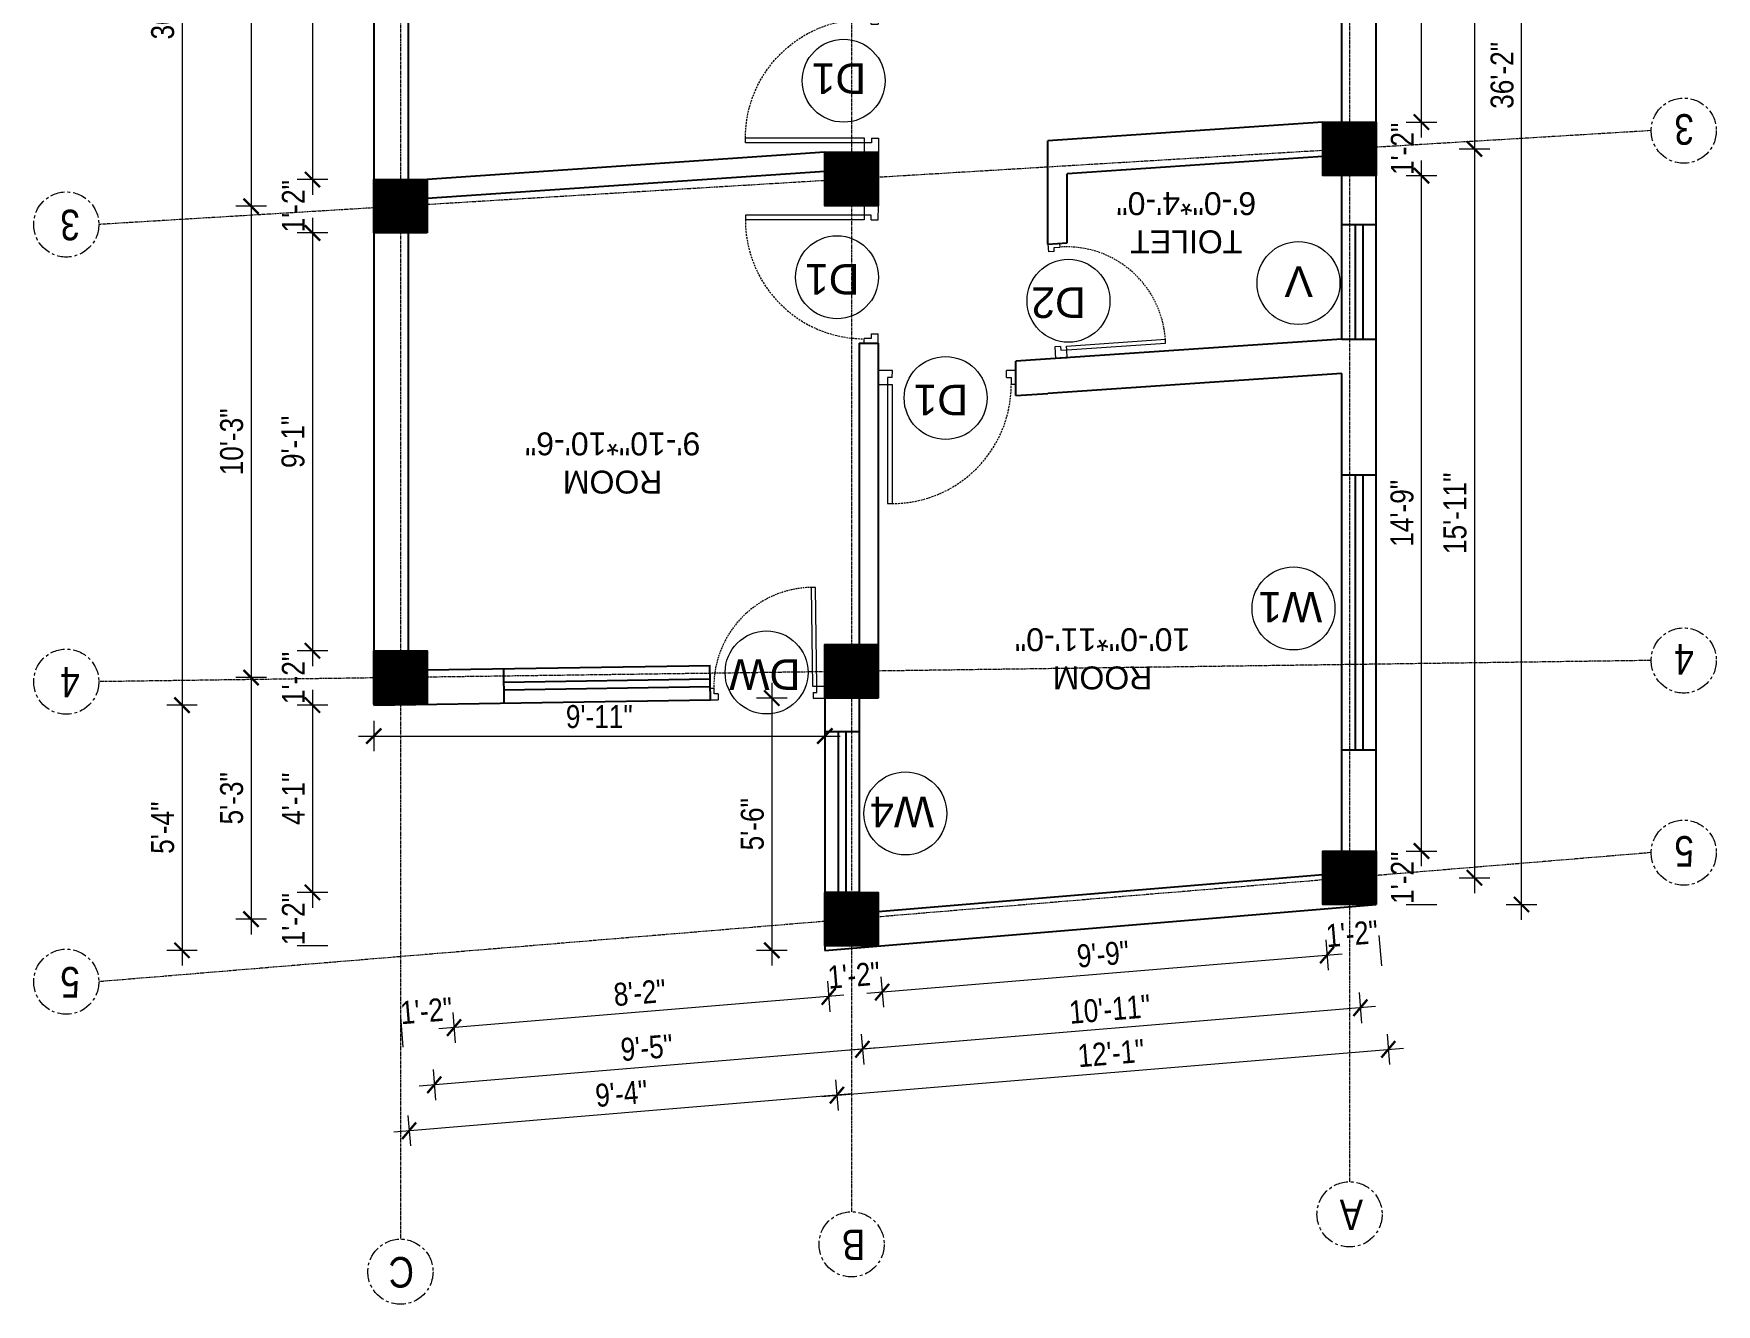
# Model space of a CAD drawing. Header units: inches. Extents: x -10117506 to -5032697, y -6529230 to -3253155.
# Drawn here: x -5061037.2 to -5060596.5, y -3253782.8 to -3253450.2 of the extents above; entities that cross this region are included whole.
import ezdxf

# ---------------------------------------------------------------- set-up
doc = ezdxf.new("R2010")
doc.units = ezdxf.units.IN
doc.header["$LTSCALE"] = 2
doc.header["$MEASUREMENT"] = 0
doc.header["$PDMODE"] = 34
doc.linetypes.add('CENTER', pattern=[2, 1.25, -0.25, 0.25, -0.25])
doc.linetypes.add('HIDDEN', pattern=[0.375, 0.25, -0.125])
doc.layers.get('0').update_dxf_attribs({"linetype": 'CONTINUOUS'})
doc.layers.get('DEFPOINTS').update_dxf_attribs({"color": 141, "linetype": 'CONTINUOUS'})
doc.layers.add('A-Hatch', color=7, linetype='CONTINUOUS')
for name, color, linetype, lineweight in [('Annotate-Lite.w', 177, 'CONTINUOUS', 9), ('Annotations-Bold.w', 177, 'CONTINUOUS', 13), ('DIM 1-100', 4, 'CONTINUOUS', 13), ('Door-Window.w', 4, 'CONTINUOUS', 15), ('TEXT', 181, 'CONTINUOUS', 25)]:
    doc.layers.add(name, color=color, linetype=linetype, lineweight=lineweight)
doc.styles.add('ARAIL', font='ARIALN.TTF')
doc.styles.add('arial.', font='arial.ttf')
doc.styles.add('gaurav', font='arial.ttf')
doc.styles.get("Standard").update_dxf_attribs({"font": 'ARIALN.TTF'})
doc.dimstyles.new('1 by 96', dxfattribs={"dimtxt": 6, "dimasz": 4, "dimexe": 4, "dimexo": 4, "dimgap": 2, "dimtad": 1, "dimdec": 0, "dimzin": 0, "dimdsep": 46, "dimlunit": 4, "dimtxsty": 'Standard', "dimblk": 'ARCHTICK', "dimcen": 0, "dimdle": 4, "dimadec": 0, "dimazin": 0, "dimtfac": 1, "dimtdec": 0, "dimtix": 1, "dimtofl": 0, "dimtmove": 1, "dimatfit": 3, "dimldrblk": 'ARCHTICK', "dimfxl": 4, "dimfxlon": 1, "dimtolj": 1, "dimtzin": 0, "dimlwd": -1, "dimlwe": -1, "dimarcsym": 0})

# ---------------------------------------------------------------- blocks, each defined once
blk = doc.blocks.new('3-0')
at = {"ltscale": 3}
for p, q in [((11063.05, 10097.68), (11065.97, 10099.9)), ((11065.97, 10099.9), (11066.71, 10098.92)), ((11063.05, 10097.68), (11064.53, 10095.73)), ((11065.99, 10096.84), (11064.53, 10095.73)), ((11065.25, 10097.81), (11066.71, 10098.92)), ((11065.99, 10096.84), (11065.25, 10097.81)), ((11085.5, 10074.13), (11110.32, 10092.96)), ((11086.24, 10073.15), (11111.05, 10091.97)), ((11111.05, 10091.97), (11110.32, 10092.96)), ((11084.04, 10073.02), (11082.57, 10071.91)), ((11084.04, 10073.02), (11084.78, 10072.04)), ((11084.78, 10072.04), (11086.24, 10073.15)), ((11086.24, 10073.15), (11085.5, 10074.13)), ((11087.72, 10071.2), (11086.24, 10073.15)), ((11082.57, 10071.91), (11084.79, 10068.98)), ((11084.79, 10068.98), (11087.72, 10071.2))]:
    blk.add_line(p, q, dxfattribs=at)
at = {"layer": 'Door-Window.w', "color": 9, "linetype": 'HIDDEN', "lineweight": 18}
blk.add_arc((11085.5, 10074.13), 31.16, 37.1906, 127.1465, dxfattribs=at)
blk = doc.blocks.new('_ArchTick')
at = {"color": 0, "linetype": 'ByBlock', "const_width": 0.15}
blk.add_lwpolyline([(-0.5, -0.5), (0.5, 0.5)], dxfattribs=at)
blk = doc.blocks.new('*D1763')
at = {"layer": 'DEFPOINTS', "color": 0, "ltscale": 0.5, "transparency": 16777216}
for p in [(-5060685.56, -3253678.11), (-5060829.99, -3253690.11), (-5060682.41, -3253716.02)]:
    blk.add_point(p, dxfattribs=at)
at = {"layer": 'DIM 1-100', "color": 0, "ltscale": 0.5, "transparency": 16777216}
for p, q in [((-5060682.74, -3253712.03), (-5060682.08, -3253720)), ((-5060830.82, -3253728.35), (-5060678.42, -3253715.69)), ((-5060827.17, -3253724.04), (-5060826.5, -3253732.01))]:
    blk.add_line(p, q, dxfattribs=at)
at = {"layer": 'DIM 1-100', "color": 0, "ltscale": 0.5, "transparency": 16777216, "xscale": 4, "yscale": 4, "zscale": 4}
for p, rotation in [((-5060682.41, -3253716.02), 4.751526985374822), ((-5060826.83, -3253728.02), 184.7515269853748)]:
    blk.add_blockref('_ArchTick', p, dxfattribs=dict(at, rotation=rotation))
at = {"layer": 'DIM 1-100', "color": 0, "ltscale": 0.5, "transparency": 16777216, "insert": (-5060755.04, -3253717.02), "char_height": 6, "attachment_point": 5, "rotation": 4.7515}
blk.add_mtext('\\A1;12\'-1"', dxfattribs=at)
blk = doc.blocks.new('*D1764')
at = {"layer": 'DEFPOINTS', "color": 0, "ltscale": 0.5, "transparency": 16777216}
for p in [(-5060829.99, -3253690.11), (-5060815.99, -3253688.95), (-5060828.98, -3253702.19)]:
    blk.add_point(p, dxfattribs=at)
at = {"layer": 'DIM 1-100', "color": 0, "ltscale": 0.5, "transparency": 16777216}
for p, q in [((-5060829.31, -3253698.21), (-5060828.65, -3253706.18)), ((-5060815.31, -3253697.04), (-5060814.65, -3253705.01))]:
    blk.add_line(p, q, dxfattribs=at)
at = {"layer": 'DIM 1-100', "color": 0, "ltscale": 0.5, "transparency": 16777216, "insert": (-5060822.4, -3253696.62), "char_height": 6, "attachment_point": 5, "rotation": 4.7515}
blk.add_mtext('\\A1;1\'-2"', dxfattribs=at)
blk = doc.blocks.new('*D1765')
at = {"layer": 'DEFPOINTS', "color": 0, "ltscale": 0.5, "transparency": 16777216}
for p in [(-5060699.56, -3253678.11), (-5060815.99, -3253688.95), (-5060698.46, -3253691.34)]:
    blk.add_point(p, dxfattribs=at)
at = {"layer": 'DIM 1-100', "color": 0, "ltscale": 0.5, "transparency": 16777216}
for p, q in [((-5060698.79, -3253687.36), (-5060698.13, -3253695.33)), ((-5060818.97, -3253701.36), (-5060694.47, -3253691.01)), ((-5060815.31, -3253697.04), (-5060814.65, -3253705.01))]:
    blk.add_line(p, q, dxfattribs=at)
at = {"layer": 'DIM 1-100', "color": 0, "ltscale": 0.5, "transparency": 16777216, "xscale": 4, "yscale": 4, "zscale": 4}
for p, rotation in [((-5060698.46, -3253691.34), 4.751527004349082), ((-5060814.98, -3253701.03), 184.7515270043491)]:
    blk.add_blockref('_ArchTick', p, dxfattribs=dict(at, rotation=rotation))
at = {"layer": 'DIM 1-100', "color": 0, "ltscale": 0.5, "transparency": 16777216, "insert": (-5060757.14, -3253691.14), "char_height": 6, "attachment_point": 5, "rotation": 4.7515}
blk.add_mtext('\\A1;9\'-9"', dxfattribs=at)
blk = doc.blocks.new('*D1766')
at = {"layer": 'DEFPOINTS', "color": 0, "ltscale": 0.5, "transparency": 16777216}
for p in [(-5060699.56, -3253678.11), (-5060685.56, -3253678.11), (-5060684.56, -3253690.19)]:
    blk.add_point(p, dxfattribs=at)
at = {"layer": 'DIM 1-100', "color": 0, "ltscale": 0.5, "transparency": 16777216}
for p, q in [((-5060698.79, -3253687.36), (-5060698.13, -3253695.33)), ((-5060684.89, -3253686.2), (-5060684.23, -3253694.17))]:
    blk.add_line(p, q, dxfattribs=at)
at = {"layer": 'DIM 1-100', "color": 0, "ltscale": 0.5, "transparency": 16777216, "insert": (-5060691.92, -3253685.77), "char_height": 6, "attachment_point": 5, "rotation": 4.7515}
blk.add_mtext('\\A1;1\'-2"', dxfattribs=at)
blk = doc.blocks.new('*D1767')
at = {"layer": 'DEFPOINTS', "color": 0, "ltscale": 0.5, "transparency": 16777216}
for p in [(-5060692.56, -3253671.11), (-5060822.99, -3253681.95), (-5060820.16, -3253716)]:
    blk.add_point(p, dxfattribs=at)
at = {"layer": 'DIM 1-100', "color": 0, "ltscale": 0.5, "transparency": 16777216}
for p, q in [((-5060690.06, -3253701.17), (-5060689.4, -3253709.14)), ((-5060685.75, -3253704.82), (-5060824.14, -3253716.33)), ((-5060820.49, -3253712.01), (-5060819.82, -3253719.98))]:
    blk.add_line(p, q, dxfattribs=at)
at = {"layer": 'DIM 1-100', "color": 0, "ltscale": 0.5, "transparency": 16777216, "xscale": 4, "yscale": 4, "zscale": 4}
for p, rotation in [((-5060689.73, -3253705.15), 4.751526985461139), ((-5060820.16, -3253716), 184.7515269854612)]:
    blk.add_blockref('_ArchTick', p, dxfattribs=dict(at, rotation=rotation))
at = {"layer": 'DIM 1-100', "color": 0, "ltscale": 0.5, "transparency": 16777216, "insert": (-5060755.36, -3253705.53), "char_height": 6, "attachment_point": 5, "rotation": 4.7515}
blk.add_mtext('\\A1;10\'-11"', dxfattribs=at)
blk = doc.blocks.new('*D1768')
at = {"layer": 'DEFPOINTS', "color": 0, "ltscale": 0.5, "transparency": 16777216}
for p in [(-5060685.56, -3253664.11), (-5060673.73, -3253664.11), (-5060685.56, -3253678.11)]:
    blk.add_point(p, dxfattribs=at)
at = {"layer": 'DIM 1-100', "color": 0, "ltscale": 0.5, "transparency": 16777216}
for p, q in [((-5060677.73, -3253664.11), (-5060669.73, -3253664.11)), ((-5060677.73, -3253678.11), (-5060669.73, -3253678.11))]:
    blk.add_line(p, q, dxfattribs=at)
at = {"layer": 'DIM 1-100', "color": 0, "ltscale": 0.5, "transparency": 16777216, "insert": (-5060678.74, -3253671.11), "char_height": 6, "attachment_point": 5, "rotation": 90}
blk.add_mtext('\\A1;1\'-2"', dxfattribs=at)
blk = doc.blocks.new('*D1769')
at = {"layer": 'DEFPOINTS', "color": 0, "ltscale": 0.5, "transparency": 16777216}
for p in [(-5060685.56, -3253487.31), (-5060673.73, -3253487.31), (-5060685.56, -3253664.11)]:
    blk.add_point(p, dxfattribs=at)
at = {"layer": 'DIM 1-100', "color": 0, "ltscale": 0.5, "transparency": 16777216}
for p, q in [((-5060673.73, -3253668.11), (-5060673.73, -3253483.31)), ((-5060677.73, -3253487.31), (-5060669.73, -3253487.31)), ((-5060677.73, -3253664.11), (-5060669.73, -3253664.11))]:
    blk.add_line(p, q, dxfattribs=at)
at = {"layer": 'DIM 1-100', "color": 0, "ltscale": 0.5, "transparency": 16777216, "xscale": 4, "yscale": 4, "zscale": 4}
for p, rotation in [((-5060673.73, -3253487.31), 90), ((-5060673.73, -3253664.11), 270)]:
    blk.add_blockref('_ArchTick', p, dxfattribs=dict(at, rotation=rotation))
at = {"layer": 'DIM 1-100', "color": 0, "ltscale": 0.5, "transparency": 16777216, "insert": (-5060678.8, -3253575.71), "char_height": 6, "attachment_point": 5, "rotation": 90}
blk.add_mtext('\\A1;14\'-9"', dxfattribs=at)
blk = doc.blocks.new('*D1770')
at = {"layer": 'DEFPOINTS', "color": 0, "ltscale": 0.5, "transparency": 16777216}
for p in [(-5060685.56, -3253473.31), (-5060673.73, -3253473.31), (-5060685.56, -3253487.31)]:
    blk.add_point(p, dxfattribs=at)
at = {"layer": 'DIM 1-100', "color": 0, "ltscale": 0.5, "transparency": 16777216}
for p, q in [((-5060677.73, -3253473.31), (-5060669.73, -3253473.31)), ((-5060677.73, -3253487.31), (-5060669.73, -3253487.31))]:
    blk.add_line(p, q, dxfattribs=at)
at = {"layer": 'DIM 1-100', "color": 0, "ltscale": 0.5, "transparency": 16777216, "insert": (-5060678.74, -3253480.31), "char_height": 6, "attachment_point": 5, "rotation": 90}
blk.add_mtext('\\A1;1\'-2"', dxfattribs=at)
blk = doc.blocks.new('*D1771')
at = {"layer": 'DEFPOINTS', "color": 0, "ltscale": 0.5, "transparency": 16777216}
for p in [(-5060685.56, -3253352.07), (-5060673.73, -3253352.07), (-5060685.56, -3253473.31)]:
    blk.add_point(p, dxfattribs=at)
at = {"layer": 'DIM 1-100', "color": 0, "ltscale": 0.5, "transparency": 16777216}
for p, q in [((-5060673.73, -3253477.31), (-5060673.73, -3253348.07)), ((-5060677.73, -3253352.07), (-5060669.73, -3253352.07)), ((-5060677.73, -3253473.31), (-5060669.73, -3253473.31))]:
    blk.add_line(p, q, dxfattribs=at)
at = {"layer": 'DIM 1-100', "color": 0, "ltscale": 0.5, "transparency": 16777216, "xscale": 4, "yscale": 4, "zscale": 4}
for p, rotation in [((-5060673.73, -3253352.07), 90), ((-5060673.73, -3253473.31), 270)]:
    blk.add_blockref('_ArchTick', p, dxfattribs=dict(at, rotation=rotation))
at = {"layer": 'DIM 1-100', "color": 0, "ltscale": 0.5, "transparency": 16777216, "insert": (-5060678.8, -3253412.69), "char_height": 6, "attachment_point": 5, "rotation": 90}
blk.add_mtext('\\A1;10\'-1"', dxfattribs=at)
blk = doc.blocks.new('*D1776')
at = {"layer": 'DEFPOINTS', "color": 0, "ltscale": 0.5, "transparency": 16777216}
for p in [(-5060692.56, -3253345.07), (-5060692.56, -3253480.31), (-5060659.86, -3253480.31)]:
    blk.add_point(p, dxfattribs=at)
at = {"layer": 'DIM 1-100', "color": 0, "ltscale": 0.5, "transparency": 16777216}
for p, q in [((-5060659.86, -3253341.07), (-5060659.86, -3253484.31)), ((-5060663.86, -3253345.07), (-5060655.86, -3253345.07)), ((-5060663.86, -3253480.31), (-5060655.86, -3253480.31))]:
    blk.add_line(p, q, dxfattribs=at)
at = {"layer": 'DIM 1-100', "color": 0, "ltscale": 0.5, "transparency": 16777216, "xscale": 4, "yscale": 4, "zscale": 4}
for p, rotation in [((-5060659.86, -3253345.07), 90), ((-5060659.86, -3253480.31), 270)]:
    blk.add_blockref('_ArchTick', p, dxfattribs=dict(at, rotation=rotation))
at = {"layer": 'DIM 1-100', "color": 0, "ltscale": 0.5, "transparency": 16777216, "insert": (-5060664.93, -3253412.69), "char_height": 6, "attachment_point": 5, "rotation": 90}
blk.add_mtext('\\A1;11\'-3"', dxfattribs=at)
blk = doc.blocks.new('*D1777')
at = {"layer": 'DEFPOINTS', "color": 0, "ltscale": 0.5, "transparency": 16777216}
for p in [(-5060692.56, -3253480.31), (-5060692.56, -3253671.11), (-5060659.86, -3253671.11)]:
    blk.add_point(p, dxfattribs=at)
at = {"layer": 'DIM 1-100', "color": 0, "ltscale": 0.5, "transparency": 16777216}
for p, q in [((-5060659.86, -3253476.31), (-5060659.86, -3253675.11)), ((-5060663.86, -3253480.31), (-5060655.86, -3253480.31)), ((-5060663.86, -3253671.11), (-5060655.86, -3253671.11))]:
    blk.add_line(p, q, dxfattribs=at)
at = {"layer": 'DIM 1-100', "color": 0, "ltscale": 0.5, "transparency": 16777216, "xscale": 4, "yscale": 4, "zscale": 4}
for p, rotation in [((-5060659.86, -3253480.31), 90), ((-5060659.86, -3253671.11), 270)]:
    blk.add_blockref('_ArchTick', p, dxfattribs=dict(at, rotation=rotation))
at = {"layer": 'DIM 1-100', "color": 0, "ltscale": 0.5, "transparency": 16777216, "insert": (-5060664.93, -3253575.71), "char_height": 6, "attachment_point": 5, "rotation": 90}
blk.add_mtext('\\A1;15\'-11"', dxfattribs=at)
blk = doc.blocks.new('*D1778')
at = {"layer": 'DEFPOINTS', "color": 0, "ltscale": 0.5, "transparency": 16777216}
for p in [(-5060685.56, -3253244.05), (-5060647.52, -3253244.05), (-5060685.56, -3253678.11)]:
    blk.add_point(p, dxfattribs=at)
at = {"layer": 'DIM 1-100', "color": 0, "ltscale": 0.5, "transparency": 16777216}
for p, q in [((-5060647.52, -3253682.11), (-5060647.52, -3253240.05)), ((-5060651.52, -3253244.05), (-5060643.52, -3253244.05)), ((-5060651.52, -3253678.11), (-5060643.52, -3253678.11))]:
    blk.add_line(p, q, dxfattribs=at)
at = {"layer": 'DIM 1-100', "color": 0, "ltscale": 0.5, "transparency": 16777216, "xscale": 4, "yscale": 4, "zscale": 4}
for p, rotation in [((-5060647.52, -3253244.05), 90), ((-5060647.52, -3253678.11), 270)]:
    blk.add_blockref('_ArchTick', p, dxfattribs=dict(at, rotation=rotation))
at = {"layer": 'DIM 1-100', "color": 0, "ltscale": 0.5, "transparency": 16777216, "insert": (-5060652.58, -3253461.08), "char_height": 6, "attachment_point": 5, "rotation": 90}
blk.add_mtext('\\A1;36\'-2"', dxfattribs=at)
blk = doc.blocks.new('*D1790')
at = {"layer": 'DEFPOINTS', "color": 0, "ltscale": 0.5, "transparency": 16777216}
for p in [(-5060948.15, -3253367.09), (-5060964.19, -3253488.33), (-5060948.13, -3253488.33)]:
    blk.add_point(p, dxfattribs=at)
at = {"layer": 'DIM 1-100', "color": 0, "ltscale": 0.5, "transparency": 16777216}
for p, q in [((-5060964.19, -3253363.09), (-5060964.19, -3253492.33)), ((-5060960.19, -3253367.09), (-5060968.19, -3253367.09)), ((-5060960.19, -3253488.33), (-5060968.19, -3253488.33))]:
    blk.add_line(p, q, dxfattribs=at)
at = {"layer": 'DIM 1-100', "color": 0, "ltscale": 0.5, "transparency": 16777216, "xscale": 4, "yscale": 4, "zscale": 4}
for p, rotation in [((-5060964.19, -3253367.09), 90), ((-5060964.19, -3253488.33), 270)]:
    blk.add_blockref('_ArchTick', p, dxfattribs=dict(at, rotation=rotation))
at = {"layer": 'DIM 1-100', "color": 0, "ltscale": 0.5, "transparency": 16777216, "insert": (-5060969.26, -3253427.71), "char_height": 6, "attachment_point": 5, "rotation": 90}
blk.add_mtext('\\A1;10\'-1"', dxfattribs=at)
blk = doc.blocks.new('*D1791')
at = {"layer": 'DEFPOINTS', "color": 0, "ltscale": 0.5, "transparency": 16777216}
for p in [(-5060948.13, -3253488.33), (-5060964.19, -3253502.33), (-5060948.15, -3253502.33)]:
    blk.add_point(p, dxfattribs=at)
at = {"layer": 'DIM 1-100', "color": 0, "ltscale": 0.5, "transparency": 16777216}
for p, q in [((-5060960.19, -3253488.33), (-5060968.19, -3253488.33)), ((-5060960.19, -3253502.33), (-5060968.19, -3253502.33))]:
    blk.add_line(p, q, dxfattribs=at)
at = {"layer": 'DIM 1-100', "color": 0, "ltscale": 0.5, "transparency": 16777216, "insert": (-5060969.2, -3253495.33), "char_height": 6, "attachment_point": 5, "rotation": 90}
blk.add_mtext('\\A1;1\'-2"', dxfattribs=at)
blk = doc.blocks.new('*D1792')
at = {"layer": 'DEFPOINTS', "color": 0, "ltscale": 0.5, "transparency": 16777216}
for p in [(-5060948.15, -3253502.33), (-5060964.19, -3253611.7), (-5060948.15, -3253611.7)]:
    blk.add_point(p, dxfattribs=at)
at = {"layer": 'DIM 1-100', "color": 0, "ltscale": 0.5, "transparency": 16777216}
for p, q in [((-5060964.19, -3253498.33), (-5060964.19, -3253615.7)), ((-5060960.19, -3253502.33), (-5060968.19, -3253502.33)), ((-5060960.19, -3253611.7), (-5060968.19, -3253611.7))]:
    blk.add_line(p, q, dxfattribs=at)
at = {"layer": 'DIM 1-100', "color": 0, "ltscale": 0.5, "transparency": 16777216, "xscale": 4, "yscale": 4, "zscale": 4}
for p, rotation in [((-5060964.19, -3253502.33), 90), ((-5060964.19, -3253611.7), 270)]:
    blk.add_blockref('_ArchTick', p, dxfattribs=dict(at, rotation=rotation))
at = {"layer": 'DIM 1-100', "color": 0, "ltscale": 0.5, "transparency": 16777216, "insert": (-5060969.26, -3253557.02), "char_height": 6, "attachment_point": 5, "rotation": 90}
blk.add_mtext('\\A1;9\'-1"', dxfattribs=at)
blk = doc.blocks.new('*D1793')
at = {"layer": 'DEFPOINTS', "color": 0, "ltscale": 0.5, "transparency": 16777216}
for p in [(-5060948.15, -3253611.7), (-5060964.19, -3253625.92), (-5060947.93, -3253625.92)]:
    blk.add_point(p, dxfattribs=at)
at = {"layer": 'DIM 1-100', "color": 0, "ltscale": 0.5, "transparency": 16777216}
for p, q in [((-5060960.19, -3253611.7), (-5060968.19, -3253611.7)), ((-5060960.19, -3253625.92), (-5060968.19, -3253625.92))]:
    blk.add_line(p, q, dxfattribs=at)
at = {"layer": 'DIM 1-100', "color": 0, "ltscale": 0.5, "transparency": 16777216, "insert": (-5060969.2, -3253618.81), "char_height": 6, "attachment_point": 5, "rotation": 90}
blk.add_mtext('\\A1;1\'-2"', dxfattribs=at)
blk = doc.blocks.new('*D1794')
at = {"layer": 'DEFPOINTS', "color": 0, "ltscale": 0.5, "transparency": 16777216}
for p in [(-5060947.93, -3253625.92), (-5060964.19, -3253674.95), (-5060829.99, -3253674.95)]:
    blk.add_point(p, dxfattribs=at)
at = {"layer": 'DIM 1-100', "color": 0, "ltscale": 0.5, "transparency": 16777216}
for p, q in [((-5060964.19, -3253621.92), (-5060964.19, -3253678.95)), ((-5060960.19, -3253625.92), (-5060968.19, -3253625.92)), ((-5060960.19, -3253674.95), (-5060968.19, -3253674.95))]:
    blk.add_line(p, q, dxfattribs=at)
at = {"layer": 'DIM 1-100', "color": 0, "ltscale": 0.5, "transparency": 16777216, "xscale": 4, "yscale": 4, "zscale": 4}
for p, rotation in [((-5060964.19, -3253625.92), 90), ((-5060964.19, -3253674.95), 270)]:
    blk.add_blockref('_ArchTick', p, dxfattribs=dict(at, rotation=rotation))
at = {"layer": 'DIM 1-100', "color": 0, "ltscale": 0.5, "transparency": 16777216, "insert": (-5060969.2, -3253650.43), "char_height": 6, "attachment_point": 5, "rotation": 90}
blk.add_mtext('\\A1;4\'-1"', dxfattribs=at)
blk = doc.blocks.new('*D1795')
at = {"layer": 'DEFPOINTS', "color": 0, "ltscale": 0.5, "transparency": 16777216}
for p in [(-5060829.99, -3253674.95), (-5060964.19, -3253688.95), (-5060829.99, -3253688.95)]:
    blk.add_point(p, dxfattribs=at)
at = {"layer": 'DIM 1-100', "color": 0, "ltscale": 0.5, "transparency": 16777216}
for p, q in [((-5060960.19, -3253674.95), (-5060968.19, -3253674.95)), ((-5060960.19, -3253688.95), (-5060968.19, -3253688.95))]:
    blk.add_line(p, q, dxfattribs=at)
at = {"layer": 'DIM 1-100', "color": 0, "ltscale": 0.5, "transparency": 16777216, "insert": (-5060969.2, -3253681.95), "char_height": 6, "attachment_point": 5, "rotation": 90}
blk.add_mtext('\\A1;1\'-2"', dxfattribs=at)
blk = doc.blocks.new('*D1797')
at = {"layer": 'DEFPOINTS', "color": 0, "ltscale": 0.5, "transparency": 16777216}
for p in [(-5060941.15, -3253360.09), (-5060980.27, -3253495.33), (-5060941.13, -3253495.33)]:
    blk.add_point(p, dxfattribs=at)
at = {"layer": 'DIM 1-100', "color": 0, "ltscale": 0.5, "transparency": 16777216}
for p, q in [((-5060980.27, -3253356.09), (-5060980.27, -3253499.33)), ((-5060976.27, -3253360.09), (-5060984.27, -3253360.09)), ((-5060976.27, -3253495.33), (-5060984.27, -3253495.33))]:
    blk.add_line(p, q, dxfattribs=at)
at = {"layer": 'DIM 1-100', "color": 0, "ltscale": 0.5, "transparency": 16777216, "xscale": 4, "yscale": 4, "zscale": 4}
for p, rotation in [((-5060980.27, -3253360.09), 90), ((-5060980.27, -3253495.33), 270)]:
    blk.add_blockref('_ArchTick', p, dxfattribs=dict(at, rotation=rotation))
at = {"layer": 'DIM 1-100', "color": 0, "ltscale": 0.5, "transparency": 16777216, "insert": (-5060985.34, -3253427.71), "char_height": 6, "attachment_point": 5, "rotation": 90}
blk.add_mtext('\\A1;11\'-3"', dxfattribs=at)
blk = doc.blocks.new('*D1798')
at = {"layer": 'DEFPOINTS', "color": 0, "ltscale": 0.5, "transparency": 16777216}
for p in [(-5060941.13, -3253495.33), (-5060980.27, -3253618.7), (-5060941.15, -3253618.7)]:
    blk.add_point(p, dxfattribs=at)
at = {"layer": 'DIM 1-100', "color": 0, "ltscale": 0.5, "transparency": 16777216}
for p, q in [((-5060980.27, -3253491.33), (-5060980.27, -3253622.7)), ((-5060976.27, -3253495.33), (-5060984.27, -3253495.33)), ((-5060976.27, -3253618.7), (-5060984.27, -3253618.7))]:
    blk.add_line(p, q, dxfattribs=at)
at = {"layer": 'DIM 1-100', "color": 0, "ltscale": 0.5, "transparency": 16777216, "xscale": 4, "yscale": 4, "zscale": 4}
for p, rotation in [((-5060980.27, -3253495.33), 90), ((-5060980.27, -3253618.7), 270)]:
    blk.add_blockref('_ArchTick', p, dxfattribs=dict(at, rotation=rotation))
at = {"layer": 'DIM 1-100', "color": 0, "ltscale": 0.5, "transparency": 16777216, "insert": (-5060985.34, -3253557.02), "char_height": 6, "attachment_point": 5, "rotation": 90}
blk.add_mtext('\\A1;10\'-3"', dxfattribs=at)
blk = doc.blocks.new('*D1799')
at = {"layer": 'DEFPOINTS', "color": 0, "ltscale": 0.5, "transparency": 16777216}
for p in [(-5060941.15, -3253618.7), (-5060980.27, -3253681.95), (-5060822.99, -3253681.95)]:
    blk.add_point(p, dxfattribs=at)
at = {"layer": 'DIM 1-100', "color": 0, "ltscale": 0.5, "transparency": 16777216}
for p, q in [((-5060980.27, -3253614.7), (-5060980.27, -3253685.95)), ((-5060976.27, -3253618.7), (-5060984.27, -3253618.7)), ((-5060976.27, -3253681.95), (-5060984.27, -3253681.95))]:
    blk.add_line(p, q, dxfattribs=at)
at = {"layer": 'DIM 1-100', "color": 0, "ltscale": 0.5, "transparency": 16777216, "xscale": 4, "yscale": 4, "zscale": 4}
for p, rotation in [((-5060980.27, -3253618.7), 90), ((-5060980.27, -3253681.95), 270)]:
    blk.add_blockref('_ArchTick', p, dxfattribs=dict(at, rotation=rotation))
at = {"layer": 'DIM 1-100', "color": 0, "ltscale": 0.5, "transparency": 16777216, "insert": (-5060985.34, -3253650.32), "char_height": 6, "attachment_point": 5, "rotation": 90}
blk.add_mtext('\\A1;5\'-3"', dxfattribs=at)
blk = doc.blocks.new('*D1800')
at = {"layer": 'DEFPOINTS', "color": 0, "ltscale": 0.5, "transparency": 16777216}
for p in [(-5060948.15, -3253259.92), (-5060998.35, -3253625.92), (-5060948.15, -3253625.92)]:
    blk.add_point(p, dxfattribs=at)
at = {"layer": 'DIM 1-100', "color": 0, "ltscale": 0.5, "transparency": 16777216}
for p, q in [((-5060998.35, -3253255.92), (-5060998.35, -3253629.92)), ((-5060994.35, -3253259.92), (-5061002.35, -3253259.92)), ((-5060994.35, -3253625.92), (-5061002.35, -3253625.92))]:
    blk.add_line(p, q, dxfattribs=at)
at = {"layer": 'DIM 1-100', "color": 0, "ltscale": 0.5, "transparency": 16777216, "xscale": 4, "yscale": 4, "zscale": 4}
for p, rotation in [((-5060998.35, -3253259.92), 90), ((-5060998.35, -3253625.92), 270)]:
    blk.add_blockref('_ArchTick', p, dxfattribs=dict(at, rotation=rotation))
at = {"layer": 'DIM 1-100', "color": 0, "ltscale": 0.5, "transparency": 16777216, "insert": (-5061003.41, -3253442.92), "char_height": 6, "attachment_point": 5, "rotation": 90}
blk.add_mtext('\\A1;30\'-6"', dxfattribs=at)
blk = doc.blocks.new('*D1801')
at = {"layer": 'DEFPOINTS', "color": 0, "ltscale": 0.5, "transparency": 16777216}
for p in [(-5060948.15, -3253625.92), (-5060998.35, -3253690.11), (-5060829.99, -3253690.11)]:
    blk.add_point(p, dxfattribs=at)
at = {"layer": 'DIM 1-100', "color": 0, "ltscale": 0.5, "transparency": 16777216}
for p, q in [((-5060998.35, -3253621.92), (-5060998.35, -3253694.11)), ((-5060994.35, -3253625.92), (-5061002.35, -3253625.92)), ((-5060994.35, -3253690.11), (-5061002.35, -3253690.11))]:
    blk.add_line(p, q, dxfattribs=at)
at = {"layer": 'DIM 1-100', "color": 0, "ltscale": 0.5, "transparency": 16777216, "xscale": 4, "yscale": 4, "zscale": 4}
for p, rotation in [((-5060998.35, -3253625.92), 90), ((-5060998.35, -3253690.11), 270)]:
    blk.add_blockref('_ArchTick', p, dxfattribs=dict(at, rotation=rotation))
at = {"layer": 'DIM 1-100', "color": 0, "ltscale": 0.5, "transparency": 16777216, "insert": (-5061003.4, -3253658.01), "char_height": 6, "attachment_point": 5, "rotation": 90}
blk.add_mtext('\\A1;5\'-4"', dxfattribs=at)
blk = doc.blocks.new('*D1802')
at = {"layer": 'DEFPOINTS', "color": 0, "ltscale": 0.5, "transparency": 16777216}
for p in [(-5060829.99, -3253624.09), (-5060843.89, -3253690.11), (-5060829.99, -3253690.11)]:
    blk.add_point(p, dxfattribs=at)
at = {"layer": 'DIM 1-100', "color": 0, "ltscale": 0.5, "transparency": 16777216}
for p, q in [((-5060843.89, -3253620.09), (-5060843.89, -3253694.11)), ((-5060839.89, -3253624.09), (-5060847.89, -3253624.09)), ((-5060839.89, -3253690.11), (-5060847.89, -3253690.11))]:
    blk.add_line(p, q, dxfattribs=at)
at = {"layer": 'DIM 1-100', "color": 0, "ltscale": 0.5, "transparency": 16777216, "xscale": 4, "yscale": 4, "zscale": 4}
for p, rotation in [((-5060843.89, -3253624.09), 90), ((-5060843.89, -3253690.11), 270)]:
    blk.add_blockref('_ArchTick', p, dxfattribs=dict(at, rotation=rotation))
at = {"layer": 'DIM 1-100', "color": 0, "ltscale": 0.5, "transparency": 16777216, "insert": (-5060848.96, -3253657.1), "char_height": 6, "attachment_point": 5, "rotation": 90}
blk.add_mtext('\\A1;5\'-6"', dxfattribs=at)
blk = doc.blocks.new('*D1803')
at = {"layer": 'DEFPOINTS', "color": 0, "ltscale": 0.5, "transparency": 16777216}
for p in [(-5060948.15, -3253625.92), (-5060829.99, -3253624.09), (-5060829.99, -3253634.01)]:
    blk.add_point(p, dxfattribs=at)
at = {"layer": 'DIM 1-100', "color": 0, "ltscale": 0.5, "transparency": 16777216}
for p, q in [((-5060948.15, -3253630.01), (-5060948.15, -3253638.01)), ((-5060829.99, -3253630.01), (-5060829.99, -3253638.01)), ((-5060952.15, -3253634.01), (-5060825.99, -3253634.01))]:
    blk.add_line(p, q, dxfattribs=at)
at = {"layer": 'DIM 1-100', "color": 0, "ltscale": 0.5, "transparency": 16777216, "xscale": 4, "yscale": 4, "zscale": 4, "rotation": 180}
blk.add_blockref('_ArchTick', (-5060948.15, -3253634.01), dxfattribs=at)
at = {"layer": 'DIM 1-100', "color": 0, "ltscale": 0.5, "transparency": 16777216, "xscale": 4, "yscale": 4, "zscale": 4}
blk.add_blockref('_ArchTick', (-5060829.99, -3253634.01), dxfattribs=at)
at = {"layer": 'DIM 1-100', "color": 0, "ltscale": 0.5, "transparency": 16777216, "insert": (-5060889.07, -3253628.95), "char_height": 6, "attachment_point": 5}
blk.add_mtext('\\A1;9\'-11"', dxfattribs=at)
blk = doc.blocks.new('*D1804')
at = {"layer": 'DEFPOINTS', "color": 0, "ltscale": 0.5, "transparency": 16777216}
for p in [(-5060934.15, -3253625.7), (-5060829.99, -3253690.11), (-5060927.11, -3253710.35)]:
    blk.add_point(p, dxfattribs=at)
at = {"layer": 'DIM 1-100', "color": 0, "ltscale": 0.5, "transparency": 16777216}
for p, q in [((-5060829.31, -3253698.21), (-5060828.65, -3253706.18)), ((-5060825, -3253701.86), (-5060931.1, -3253710.68)), ((-5060927.44, -3253706.36), (-5060926.78, -3253714.34))]:
    blk.add_line(p, q, dxfattribs=at)
at = {"layer": 'DIM 1-100', "color": 0, "ltscale": 0.5, "transparency": 16777216, "xscale": 4, "yscale": 4, "zscale": 4}
for p, rotation in [((-5060828.98, -3253702.19), 4.75152700434907), ((-5060927.11, -3253710.35), 184.7515270043491)]:
    blk.add_blockref('_ArchTick', p, dxfattribs=dict(at, rotation=rotation))
at = {"layer": 'DIM 1-100', "color": 0, "ltscale": 0.5, "transparency": 16777216, "insert": (-5060878.47, -3253701.22), "char_height": 6, "attachment_point": 5, "rotation": 4.7515}
blk.add_mtext('\\A1;8\'-2"', dxfattribs=at)
blk = doc.blocks.new('*D1805')
at = {"layer": 'DEFPOINTS', "color": 0, "ltscale": 0.5, "transparency": 16777216}
for p in [(-5060947.93, -3253625.92), (-5060934.15, -3253625.7), (-5060940.81, -3253711.49)]:
    blk.add_point(p, dxfattribs=at)
at = {"layer": 'DIM 1-100', "color": 0, "ltscale": 0.5, "transparency": 16777216}
for p, q in [((-5060941.15, -3253707.5), (-5060940.48, -3253715.47)), ((-5060927.44, -3253706.36), (-5060926.78, -3253714.34))]:
    blk.add_line(p, q, dxfattribs=at)
at = {"layer": 'DIM 1-100', "color": 0, "ltscale": 0.5, "transparency": 16777216, "insert": (-5060934.38, -3253705.92), "char_height": 6, "attachment_point": 5, "rotation": 4.7515}
blk.add_mtext('\\A1;1\'-2"', dxfattribs=at)
blk = doc.blocks.new('*D1806')
at = {"layer": 'DEFPOINTS', "color": 0, "ltscale": 0.5, "transparency": 16777216}
for p in [(-5060941.15, -3253618.7), (-5060822.99, -3253681.95), (-5060932.29, -3253725.32)]:
    blk.add_point(p, dxfattribs=at)
at = {"layer": 'DIM 1-100', "color": 0, "ltscale": 0.5, "transparency": 16777216}
for p, q in [((-5060820.49, -3253712.01), (-5060819.82, -3253719.98)), ((-5060816.17, -3253715.66), (-5060936.27, -3253725.65)), ((-5060932.62, -3253721.33), (-5060931.95, -3253729.3))]:
    blk.add_line(p, q, dxfattribs=at)
at = {"layer": 'DIM 1-100', "color": 0, "ltscale": 0.5, "transparency": 16777216, "xscale": 4, "yscale": 4, "zscale": 4}
for p, rotation in [((-5060820.16, -3253716), 4.75152700434907), ((-5060932.29, -3253725.32), 184.7515270043491)]:
    blk.add_blockref('_ArchTick', p, dxfattribs=dict(at, rotation=rotation))
at = {"layer": 'DIM 1-100', "color": 0, "ltscale": 0.5, "transparency": 16777216, "insert": (-5060876.64, -3253715.61), "char_height": 6, "attachment_point": 5, "rotation": 4.7515}
blk.add_mtext('\\A1;9\'-5"', dxfattribs=at)
blk = doc.blocks.new('*D1807')
at = {"layer": 'DEFPOINTS', "color": 0, "ltscale": 0.5, "transparency": 16777216}
for p in [(-5060948.15, -3253625.7), (-5060829.99, -3253690.11), (-5060938.87, -3253737.33)]:
    blk.add_point(p, dxfattribs=at)
at = {"layer": 'DIM 1-100', "color": 0, "ltscale": 0.5, "transparency": 16777216}
for p, q in [((-5060822.85, -3253727.69), (-5060942.85, -3253737.67)), ((-5060827.17, -3253724.04), (-5060826.5, -3253732.01)), ((-5060939.2, -3253733.35), (-5060938.54, -3253741.32))]:
    blk.add_line(p, q, dxfattribs=at)
at = {"layer": 'DIM 1-100', "color": 0, "ltscale": 0.5, "transparency": 16777216, "xscale": 4, "yscale": 4, "zscale": 4}
for p, rotation in [((-5060826.83, -3253728.02), 4.75152700434907), ((-5060938.87, -3253737.33), 184.751527004349)]:
    blk.add_blockref('_ArchTick', p, dxfattribs=dict(at, rotation=rotation))
at = {"layer": 'DIM 1-100', "color": 0, "ltscale": 0.5, "transparency": 16777216, "insert": (-5060883.27, -3253727.63), "char_height": 6, "attachment_point": 5, "rotation": 4.7515}
blk.add_mtext('\\A1;9\'-4"', dxfattribs=at)

msp = doc.modelspace()

# ---------------------------------------------------------------- hatches: boundary and pattern name
at = {"layer": 'A-Hatch', "ltscale": 0.5}
h = msp.add_hatch(dxfattribs=at)
h.set_pattern_fill('ANSI31', color=256, angle=180)
h.set_pattern_definition([(225, (-10151989.27474, -6511873.01144), (0.0883883476483, -0.0883883476483), [])])
h.paths.add_polyline_path([(-5060699.56, -3253487.31), (-5060685.56, -3253487.31), (-5060685.56, -3253473.31), (-5060699.56, -3253473.31)])
h = msp.add_hatch(dxfattribs=at)
h.set_pattern_fill('ANSI31', color=256, angle=180)
h.set_pattern_definition([(225, (-10152119.69887, -6511880.89059), (0.0883883476483, -0.0883883476483), [])])
h.paths.add_polyline_path([(-5060829.99, -3253495.19), (-5060815.99, -3253495.19), (-5060815.99, -3253481.19), (-5060829.99, -3253481.19)])
h = msp.add_hatch(dxfattribs=at)
h.set_pattern_fill('ANSI31', color=256, angle=180)
h.set_pattern_definition([(225, (-10152237.84467, -6511888.02798), (0.0883883476483, -0.0883883476483), [])])
h.paths.add_polyline_path([(-5060948.13, -3253502.33), (-5060934.13, -3253502.33), (-5060934.13, -3253488.33), (-5060948.13, -3253488.33)])
h = msp.add_hatch(dxfattribs=at)
h.set_pattern_fill('ANSI31', color=256, angle=180)
h.set_pattern_definition([(225, (-10152237.86021, -6512011.39901), (0.0883883476483, -0.0883883476483), [])])
h.paths.add_polyline_path([(-5060948.15, -3253625.7), (-5060934.15, -3253625.7), (-5060934.15, -3253611.7), (-5060948.15, -3253611.7)])
h = msp.add_hatch(dxfattribs=at)
h.set_pattern_fill('ANSI31', color=256, angle=180)
h.set_pattern_definition([(225, (-10152119.69887, -6512009.78707), (0.0883883476483, -0.0883883476483), [])])
h.paths.add_polyline_path([(-5060829.99, -3253624.09), (-5060815.99, -3253624.09), (-5060815.99, -3253610.09), (-5060829.99, -3253610.09)])
h = msp.add_hatch(dxfattribs=at)
h.set_pattern_fill('ANSI31', color=256, angle=180)
h.set_pattern_definition([(225, (-10151989.27474, -6512063.80287), (0.0883883476483, -0.0883883476483), [])])
h.paths.add_polyline_path([(-5060699.56, -3253678.11), (-5060685.56, -3253678.11), (-5060685.56, -3253664.11), (-5060699.56, -3253664.11)])
h = msp.add_hatch(dxfattribs=at)
h.set_pattern_fill('ANSI31', color=256, angle=180)
h.set_pattern_definition([(225, (-10152119.69887, -6512074.64378), (0.0883883476483, -0.0883883476483), [])])
h.paths.add_polyline_path([(-5060829.99, -3253688.95), (-5060815.99, -3253688.95), (-5060815.99, -3253674.95), (-5060829.99, -3253674.95)])

# ---------------------------------------------------------------- linework, layer by layer
at = {"ltscale": 0.5}
for p, q in [((-5060685.56, -3253678.11), (-5060685.56, -3253244.05)), ((-5060948.15, -3253259.92), (-5060948.15, -3253625.92)), ((-5060694.56, -3253473.31), (-5060694.56, -3253352.07)), ((-5060939.15, -3253367.09), (-5060939.15, -3253488.33)), ((-5060699.56, -3253473.31), (-5060771.56, -3253478.19)), ((-5060771.56, -3253505.25), (-5060771.56, -3253478.19)), ((-5060829.99, -3253481.19), (-5060934.13, -3253488.33)), ((-5060699.56, -3253482.34), (-5060766.56, -3253486.87)), ((-5060829.99, -3253486.21), (-5060934.13, -3253493.34)), ((-5060766.56, -3253504.91), (-5060766.56, -3253486.87)), ((-5060694.56, -3253530.11), (-5060694.56, -3253487.31)), ((-5060939.15, -3253502.33), (-5060939.15, -3253611.7)), ((-5060694.56, -3253500.11), (-5060685.56, -3253500.11)), ((-5060691.06, -3253500.11), (-5060691.06, -3253530.11)), ((-5060689.06, -3253500.11), (-5060689.06, -3253530.11)), ((-5060771.56, -3253505.25), (-5060766.56, -3253504.91)), ((-5060820.99, -3253531.19), (-5060820.99, -3253610.09)), ((-5060820.99, -3253531.19), (-5060815.99, -3253531.19)), ((-5060815.99, -3253531.19), (-5060815.99, -3253610.09)), ((-5060694.56, -3253530.11), (-5060779.99, -3253535.89)), ((-5060694.56, -3253530.11), (-5060685.56, -3253530.11)), ((-5060779.99, -3253544.91), (-5060779.99, -3253535.89)), ((-5060694.56, -3253539.13), (-5060771.56, -3253544.34)), ((-5060694.56, -3253664.11), (-5060694.56, -3253539.13)), ((-5060779.99, -3253544.91), (-5060771.56, -3253544.34)), ((-5060694.56, -3253565.62), (-5060685.56, -3253565.62)), ((-5060691.06, -3253565.62), (-5060691.06, -3253637.62)), ((-5060689.06, -3253565.62), (-5060689.06, -3253637.62)), ((-5060948.29, -3253616.92), (-5060948.15, -3253616.92)), ((-5060934.15, -3253616.7), (-5060859.98, -3253615.55)), ((-5060913.98, -3253625.39), (-5060914.11, -3253616.39)), ((-5060859.98, -3253624.55), (-5060860.12, -3253615.56)), ((-5060914.06, -3253619.89), (-5060860.07, -3253619.05)), ((-5060914.03, -3253621.89), (-5060860.04, -3253621.05)), ((-5060948.15, -3253625.92), (-5060859.98, -3253624.55)), ((-5060939.15, -3253625.7), (-5060939.15, -3253625.92)), ((-5060829.99, -3253624.09), (-5060829.99, -3253690.11)), ((-5060820.99, -3253624.09), (-5060820.99, -3253674.95)), ((-5060820.99, -3253632.95), (-5060829.99, -3253632.95)), ((-5060826.49, -3253632.95), (-5060826.49, -3253674.95)), ((-5060824.49, -3253632.95), (-5060824.49, -3253674.95)), ((-5060694.56, -3253637.62), (-5060685.56, -3253637.62)), ((-5060815.99, -3253679.92), (-5060699.56, -3253670.24)), ((-5060820.99, -3253674.95), (-5060829.99, -3253674.95)), ((-5060829.99, -3253690.11), (-5060685.56, -3253678.11))]:
    msp.add_line(p, q, dxfattribs=at)
for points in [[(-5060685.56, -3253487.31), (-5060699.56, -3253487.31), (-5060699.56, -3253473.31), (-5060685.56, -3253473.31)], [(-5060815.99, -3253495.19), (-5060829.99, -3253495.19), (-5060829.99, -3253481.19), (-5060815.99, -3253481.19)], [(-5060934.13, -3253502.33), (-5060948.13, -3253502.33), (-5060948.13, -3253488.33), (-5060934.13, -3253488.33)], [(-5060934.15, -3253625.7), (-5060948.15, -3253625.7), (-5060948.15, -3253611.7), (-5060934.15, -3253611.7)], [(-5060815.99, -3253624.09), (-5060829.99, -3253624.09), (-5060829.99, -3253610.09), (-5060815.99, -3253610.09)], [(-5060685.56, -3253678.11), (-5060699.56, -3253678.11), (-5060699.56, -3253664.11), (-5060685.56, -3253664.11)], [(-5060815.99, -3253688.95), (-5060829.99, -3253688.95), (-5060829.99, -3253674.95), (-5060815.99, -3253674.95)]]:
    msp.add_lwpolyline(points, close=True, dxfattribs=at)
at = {"layer": 'Annotate-Lite.w', "ltscale": 0.005}
for centre in [(-5060825.06, -3253462.47), (-5060826.81, -3253513.92), (-5060705.94, -3253515.43), (-5060766.18, -3253520.07), (-5060798.36, -3253545.52), (-5060707.25, -3253600.62), (-5060845.25, -3253617.37), (-5060808.9, -3253654.27)]:
    msp.add_circle(centre, 10.86, dxfattribs=at)
at = {"layer": 'Annotations-Bold.w', "linetype": 'CENTER', "ltscale": 0.3}
for p, q in [((-5060692.56, -3253172.47), (-5060692.56, -3253750.69)), ((-5060822.99, -3253180.32), (-5060822.99, -3253758.53)), ((-5060941.15, -3253187.49), (-5060941.15, -3253765.71)), ((-5060613.56, -3253475.54), (-5061020.15, -3253500.1)), ((-5060613.56, -3253614.23), (-5061020.15, -3253619.78)), ((-5060613.56, -3253664.54), (-5061020.15, -3253698.33))]:
    msp.add_line(p, q, dxfattribs=at)
at = {"layer": 'Annotations-Bold.w', "linetype": 'CENTER', "ltscale": 1.5}
for centre in [(-5060605.03, -3253475.54), (-5061028.68, -3253500.1), (-5060605.03, -3253614.23), (-5061028.68, -3253619.78), (-5060605.03, -3253664.54), (-5061028.68, -3253698.33), (-5060692.56, -3253759.22), (-5060822.99, -3253767.07), (-5060941.15, -3253774.24)]:
    msp.add_circle(centre, 8.53, dxfattribs=at)

# ---------------------------------------------------------------- block references
at = {"layer": 'Door-Window.w', "linetype": 'ByBlock'}
for p, xscale, yscale, zscale, rotation in [((-5045902.23, -3254801.75), -0.9997910043702506, 0.9997910037636757, 0.9997910039624012, 37.19059521024604), ((-5045902.25, -3252174.63), 0.9997910043702505, 0.9997910037636757, 0.9997910039624012, 142.809404789754), ((-5073094.99, -3255472.3), 0.833158985154831, 0.8331589852459729, 0.8331589850765497, 326.6810628231409), ((-5062136.55, -3238624.59), 0.999791003999291, 0.9997910037636757, 0.9997910039624013, 232.809404773623), ((-5059537.36, -3266033.68), 0.8331589851548312, 0.8331589852459728, 0.8331589850765497, 53.69594351051393)]:
    msp.add_blockref('3-0', p, dxfattribs=dict(at, xscale=xscale, yscale=yscale, zscale=zscale, rotation=rotation))

# ---------------------------------------------------------------- texts
at = {"layer": 'Annotate-Lite.w', "ltscale": 0.005, "char_height": 8, "rotation": 180, "style": 'gaurav'}
for s, insert, attachment_point in [('D1', (-5060819.14, -3253457.91), 7), ('D1', (-5060820.89, -3253518.47), 1), ('V', (-5060702.15, -3253519.08), 1), ('D2', (-5060761.62, -3253524.57), 1), ('D1', (-5060792.45, -3253550.07), 1), ('W1', (-5060699.71, -3253604.28), 1), ('DW', (-5060836.4, -3253621.93), 1), ('W4', (-5060801.36, -3253657.92), 1)]:
    msp.add_mtext_dynamic_manual_height_columns(s, width=8, gutter_width=100, heights=[0], dxfattribs=dict(at, insert=insert, attachment_point=attachment_point))
at = {"layer": 'Annotations-Bold.w', "linetype": 'CENTER', "ltscale": 1.5, "char_height": 8, "attachment_point": 1, "rotation": 180, "style": 'ARAIL'}
for s, insert in [('3', (-5060602.38, -3253479.22)), ('3', (-5061025.14, -3253504.24)), ('4', (-5060602.38, -3253617.91)), ('4', (-5061025.14, -3253623.92)), ('5', (-5060602.38, -3253668.21)), ('5', (-5061025.14, -3253702.47)), ('A', (-5060689.03, -3253763.36)), ('B', (-5060819.45, -3253771.21)), ('C', (-5060937.61, -3253778.38))]:
    msp.add_mtext_dynamic_manual_height_columns(s, width=6.5393, gutter_width=100, heights=[0], dxfattribs=dict(at, insert=insert))
at = {"layer": 'TEXT', "lineweight": -2, "char_height": 6, "attachment_point": 5, "rotation": 180, "style": 'arial.'}
for s, insert in [('TOILET\\P6\'-0"*4\'-0"', (-5060735.33, -3253499.6)), ('ROOM\\P9\'-10"*10\'-6"', (-5060885.57, -3253562.49)), ('ROOM\\P10\'-0"*11\'-0"', (-5060757.26, -3253613.75))]:
    msp.add_mtext_dynamic_manual_height_columns(s, width=45.7314, gutter_width=30, heights=[0], dxfattribs=dict(at, insert=insert))

# ---------------------------------------------------------------- dimensions: what is measured, and where the dimension line sits
at = {"layer": 'DIM 1-100', "ltscale": 0.5}
for base, p1, p2, angle, picture, middle in [((-5060647.52, -3253244.05), (-5060685.56, -3253678.11), (-5060685.56, -3253244.05), 270, '*D1778', (-5060652.58, -3253461.08)), ((-5060998.35, -3253625.92), (-5060948.15, -3253259.92), (-5060948.15, -3253625.92), 270, '*D1800', (-5061003.41, -3253442.92)), ((-5060659.86, -3253480.31), (-5060692.56, -3253345.07), (-5060692.56, -3253480.31), 270, '*D1776', (-5060664.93, -3253412.69)), ((-5060673.73, -3253352.07), (-5060685.56, -3253473.31), (-5060685.56, -3253352.07), 270, '*D1771', (-5060678.8, -3253412.69)), ((-5060980.27, -3253495.33), (-5060941.15, -3253360.09), (-5060941.13, -3253495.33), 270, '*D1797', (-5060985.34, -3253427.71)), ((-5060964.19, -3253488.33), (-5060948.15, -3253367.09), (-5060948.13, -3253488.33), 270, '*D1790', (-5060969.26, -3253427.71)), ((-5060673.73, -3253473.31), (-5060685.56, -3253487.31), (-5060685.56, -3253473.31), 270, '*D1770', (-5060678.74, -3253480.31)), ((-5060659.86, -3253671.11), (-5060692.56, -3253480.31), (-5060692.56, -3253671.11), 270, '*D1777', (-5060664.93, -3253575.71)), ((-5060673.73, -3253487.31), (-5060685.56, -3253664.11), (-5060685.56, -3253487.31), 270, '*D1769', (-5060678.8, -3253575.71)), ((-5060964.19, -3253502.33), (-5060948.13, -3253488.33), (-5060948.15, -3253502.33), 270, '*D1791', (-5060969.2, -3253495.33)), ((-5060980.27, -3253618.7), (-5060941.13, -3253495.33), (-5060941.15, -3253618.7), 270, '*D1798', (-5060985.34, -3253557.02)), ((-5060964.19, -3253611.7), (-5060948.15, -3253502.33), (-5060948.15, -3253611.7), 270, '*D1792', (-5060969.26, -3253557.02)), ((-5060964.19, -3253625.92), (-5060948.15, -3253611.7), (-5060947.93, -3253625.92), 270, '*D1793', (-5060969.2, -3253618.81)), ((-5060980.27, -3253681.95), (-5060941.15, -3253618.7), (-5060822.99, -3253681.95), 270, '*D1799', (-5060985.34, -3253650.32)), ((-5060998.35, -3253690.11), (-5060948.15, -3253625.92), (-5060829.99, -3253690.11), 270, '*D1801', (-5061003.4, -3253658.01)), ((-5060964.19, -3253674.95), (-5060947.93, -3253625.92), (-5060829.99, -3253674.95), 270, '*D1794', (-5060969.2, -3253650.43)), ((-5060932.29, -3253725.32), (-5060822.99, -3253681.95), (-5060941.15, -3253618.7), 4.7515, '*D1806', (-5060876.64, -3253715.61)), ((-5060843.89, -3253690.11), (-5060829.99, -3253624.09), (-5060829.99, -3253690.11), 270, '*D1802', (-5060848.96, -3253657.1)), ((-5060938.87, -3253737.33), (-5060829.99, -3253690.11), (-5060948.15, -3253625.7), 184.7515, '*D1807', (-5060883.27, -3253727.63)), ((-5060940.81, -3253711.49), (-5060934.15, -3253625.7), (-5060947.93, -3253625.92), 4.7515, '*D1805', (-5060934.38, -3253705.92)), ((-5060927.11, -3253710.35), (-5060829.99, -3253690.11), (-5060934.15, -3253625.7), 4.7515, '*D1804', (-5060878.47, -3253701.22)), ((-5060673.73, -3253664.11), (-5060685.56, -3253678.11), (-5060685.56, -3253664.11), 270, '*D1768', (-5060678.74, -3253671.11)), ((-5060964.19, -3253688.95), (-5060829.99, -3253674.95), (-5060829.99, -3253688.95), 270, '*D1795', (-5060969.2, -3253681.95)), ((-5060698.46, -3253691.34), (-5060815.99, -3253688.95), (-5060699.56, -3253678.11), 4.7515, '*D1765', (-5060757.14, -3253691.14)), ((-5060684.56, -3253690.19), (-5060699.56, -3253678.11), (-5060685.56, -3253678.11), 4.7515, '*D1766', (-5060691.92, -3253685.77)), ((-5060828.98, -3253702.19), (-5060815.99, -3253688.95), (-5060829.99, -3253690.11), 4.7515, '*D1764', (-5060822.4, -3253696.62))]:
    dim = msp.add_linear_dim(base=base, p1=p1, p2=p2, angle=angle, dimstyle='1 by 96', dxfattribs=at)
    dim.commit()
    dim.dimension.update_dxf_attribs({"geometry": picture, "text_midpoint": middle})
dim = msp.add_linear_dim(base=(-5060829.99, -3253634.01), p1=(-5060948.15, -3253625.92), p2=(-5060829.99, -3253624.09), angle=180, text='9\'-11"', dimstyle='1 by 96', dxfattribs=at)
dim.commit()
dim.dimension.update_dxf_attribs({"geometry": '*D1803', "text_midpoint": (-5060889.07, -3253628.95)})
for p1, p2, distance, picture, middle in [((-5060692.56, -3253671.11), (-5060822.99, -3253681.95), 34.17, '*D1767', (-5060755.36, -3253705.53)), ((-5060829.99, -3253690.11), (-5060685.56, -3253678.11), -38.04, '*D1763', (-5060755.04, -3253717.02))]:
    dim = msp.add_aligned_dim(p1=p1, p2=p2, distance=distance, dimstyle='1 by 96', dxfattribs=at)
    dim.commit()
    dim.dimension.update_dxf_attribs({"geometry": picture, "text_midpoint": middle})

doc.saveas('drawing.dxf')
